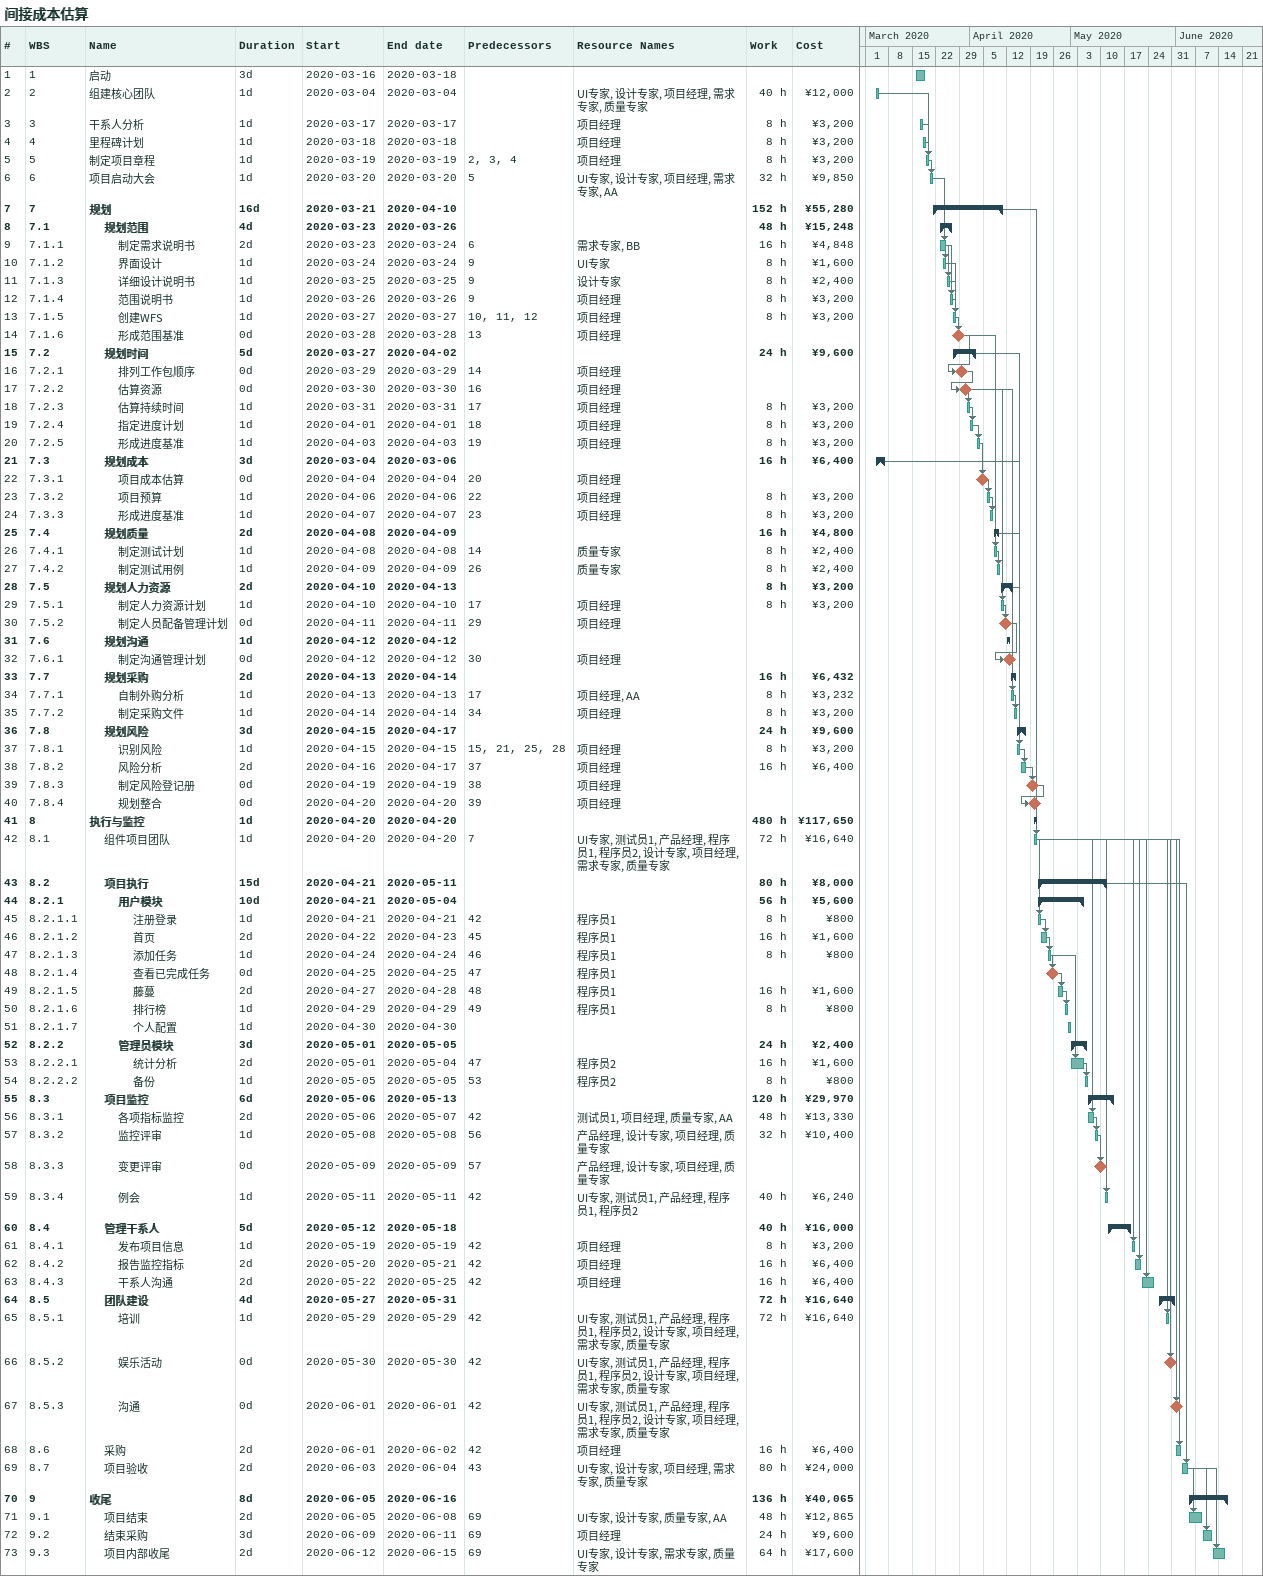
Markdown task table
间接成本估算

| ID | WBS | Task | Duration | Start | Finish | Predecessors | Resources | Work (h) | Cost (¥) |
|---|---|---|---|---|---|---|---|---|---|
| 1 | 1 | 启动 | 3d | 2020-03-16 | 2020-03-18 |  |  |  |  |
| 2 | 2 | 组建核心团队 | 1d | 2020-03-04 | 2020-03-04 |  | UI专家, 设计专家, 项目经理, 需求专家, 质量专家 | 40 | 12000 |
| 3 | 3 | 干系人分析 | 1d | 2020-03-17 | 2020-03-17 |  | 项目经理 | 8 | 3200 |
| 4 | 4 | 里程碑计划 | 1d | 2020-03-18 | 2020-03-18 |  | 项目经理 | 8 | 3200 |
| 5 | 5 | 制定项目章程 | 1d | 2020-03-19 | 2020-03-19 | 2, 3, 4 | 项目经理 | 8 | 3200 |
| 6 | 6 | 项目启动大会 | 1d | 2020-03-20 | 2020-03-20 | 5 | UI专家, 设计专家, 项目经理, 需求专家, AA | 32 | 9850 |
| 7 | 7 | **规划** | 16d | 2020-03-21 | 2020-04-10 |  |  | 152 | 55280 |
| 8 | 7.1 | **规划范围** | 4d | 2020-03-23 | 2020-03-26 |  |  | 48 | 15248 |
| 9 | 7.1.1 | 制定需求说明书 | 2d | 2020-03-23 | 2020-03-24 | 6 | 需求专家, BB | 16 | 4848 |
| 10 | 7.1.2 | 界面设计 | 1d | 2020-03-24 | 2020-03-24 | 9 | UI专家 | 8 | 1600 |
| 11 | 7.1.3 | 详细设计说明书 | 1d | 2020-03-25 | 2020-03-25 | 9 | 设计专家 | 8 | 2400 |
| 12 | 7.1.4 | 范围说明书 | 1d | 2020-03-26 | 2020-03-26 | 9 | 项目经理 | 8 | 3200 |
| 13 | 7.1.5 | 创建WFS | 1d | 2020-03-27 | 2020-03-27 | 10, 11, 12 | 项目经理 | 8 | 3200 |
| 14 | 7.1.6 | 形成范围基准 | 0d | 2020-03-28 | 2020-03-28 | 13 | 项目经理 |  |  |
| 15 | 7.2 | **规划时间** | 5d | 2020-03-27 | 2020-04-02 |  |  | 24 | 9600 |
| 16 | 7.2.1 | 排列工作包顺序 | 0d | 2020-03-29 | 2020-03-29 | 14 | 项目经理 |  |  |
| 17 | 7.2.2 | 估算资源 | 0d | 2020-03-30 | 2020-03-30 | 16 | 项目经理 |  |  |
| 18 | 7.2.3 | 估算持续时间 | 1d | 2020-03-31 | 2020-03-31 | 17 | 项目经理 | 8 | 3200 |
| 19 | 7.2.4 | 指定进度计划 | 1d | 2020-04-01 | 2020-04-01 | 18 | 项目经理 | 8 | 3200 |
| 20 | 7.2.5 | 形成进度基准 | 1d | 2020-04-03 | 2020-04-03 | 19 | 项目经理 | 8 | 3200 |
| 21 | 7.3 | **规划成本** | 3d | 2020-03-04 | 2020-03-06 |  |  | 16 | 6400 |
| 22 | 7.3.1 | 项目成本估算 | 0d | 2020-04-04 | 2020-04-04 | 20 | 项目经理 |  |  |
| 23 | 7.3.2 | 项目预算 | 1d | 2020-04-06 | 2020-04-06 | 22 | 项目经理 | 8 | 3200 |
| 24 | 7.3.3 | 形成进度基准 | 1d | 2020-04-07 | 2020-04-07 | 23 | 项目经理 | 8 | 3200 |
| 25 | 7.4 | **规划质量** | 2d | 2020-04-08 | 2020-04-09 |  |  | 16 | 4800 |
| 26 | 7.4.1 | 制定测试计划 | 1d | 2020-04-08 | 2020-04-08 | 14 | 质量专家 | 8 | 2400 |
| 27 | 7.4.2 | 制定测试用例 | 1d | 2020-04-09 | 2020-04-09 | 26 | 质量专家 | 8 | 2400 |
| 28 | 7.5 | **规划人力资源** | 2d | 2020-04-10 | 2020-04-13 |  |  | 8 | 3200 |
| 29 | 7.5.1 | 制定人力资源计划 | 1d | 2020-04-10 | 2020-04-10 | 17 | 项目经理 | 8 | 3200 |
| 30 | 7.5.2 | 制定人员配备管理计划 | 0d | 2020-04-11 | 2020-04-11 | 29 | 项目经理 |  |  |
| 31 | 7.6 | **规划沟通** | 1d | 2020-04-12 | 2020-04-12 |  |  |  |  |
| 32 | 7.6.1 | 制定沟通管理计划 | 0d | 2020-04-12 | 2020-04-12 | 30 | 项目经理 |  |  |
| 33 | 7.7 | **规划采购** | 2d | 2020-04-13 | 2020-04-14 |  |  | 16 | 6432 |
| 34 | 7.7.1 | 自制外购分析 | 1d | 2020-04-13 | 2020-04-13 | 17 | 项目经理, AA | 8 | 3232 |
| 35 | 7.7.2 | 制定采购文件 | 1d | 2020-04-14 | 2020-04-14 | 34 | 项目经理 | 8 | 3200 |
| 36 | 7.8 | **规划风险** | 3d | 2020-04-15 | 2020-04-17 |  |  | 24 | 9600 |
| 37 | 7.8.1 | 识别风险 | 1d | 2020-04-15 | 2020-04-15 | 15, 21, 25, 28 | 项目经理 | 8 | 3200 |
| 38 | 7.8.2 | 风险分析 | 2d | 2020-04-16 | 2020-04-17 | 37 | 项目经理 | 16 | 6400 |
| 39 | 7.8.3 | 制定风险登记册 | 0d | 2020-04-19 | 2020-04-19 | 38 | 项目经理 |  |  |
| 40 | 7.8.4 | 规划整合 | 0d | 2020-04-20 | 2020-04-20 | 39 | 项目经理 |  |  |
| 41 | 8 | **执行与监控** | 1d | 2020-04-20 | 2020-04-20 |  |  | 480 | 117650 |
| 42 | 8.1 | 组件项目团队 | 1d | 2020-04-20 | 2020-04-20 | 7 | UI专家, 测试员1, 产品经理, 程序员1, 程序员2, 设计专家, 项目经理, 需求专家, 质量专家 | 72 | 16640 |
| 43 | 8.2 | **项目执行** | 15d | 2020-04-21 | 2020-05-11 |  |  | 80 | 8000 |
| 44 | 8.2.1 | **用户模块** | 10d | 2020-04-21 | 2020-05-04 |  |  | 56 | 5600 |
| 45 | 8.2.1.1 | 注册登录 | 1d | 2020-04-21 | 2020-04-21 | 42 | 程序员1 | 8 | 800 |
| 46 | 8.2.1.2 | 首页 | 2d | 2020-04-22 | 2020-04-23 | 45 | 程序员1 | 16 | 1600 |
| 47 | 8.2.1.3 | 添加任务 | 1d | 2020-04-24 | 2020-04-24 | 46 | 程序员1 | 8 | 800 |
| 48 | 8.2.1.4 | 查看已完成任务 | 0d | 2020-04-25 | 2020-04-25 | 47 | 程序员1 |  |  |
| 49 | 8.2.1.5 | 藤蔓 | 2d | 2020-04-27 | 2020-04-28 | 48 | 程序员1 | 16 | 1600 |
| 50 | 8.2.1.6 | 排行榜 | 1d | 2020-04-29 | 2020-04-29 | 49 | 程序员1 | 8 | 800 |
| 51 | 8.2.1.7 | 个人配置 | 1d | 2020-04-30 | 2020-04-30 |  |  |  |  |
| 52 | 8.2.2 | **管理员模块** | 3d | 2020-05-01 | 2020-05-05 |  |  | 24 | 2400 |
| 53 | 8.2.2.1 | 统计分析 | 2d | 2020-05-01 | 2020-05-04 | 47 | 程序员2 | 16 | 1600 |
| 54 | 8.2.2.2 | 备份 | 1d | 2020-05-05 | 2020-05-05 | 53 | 程序员2 | 8 | 800 |
| 55 | 8.3 | **项目监控** | 6d | 2020-05-06 | 2020-05-13 |  |  | 120 | 29970 |
| 56 | 8.3.1 | 各项指标监控 | 2d | 2020-05-06 | 2020-05-07 | 42 | 测试员1, 项目经理, 质量专家, AA | 48 | 13330 |
| 57 | 8.3.2 | 监控评审 | 1d | 2020-05-08 | 2020-05-08 | 56 | 产品经理, 设计专家, 项目经理, 质量专家 | 32 | 10400 |
| 58 | 8.3.3 | 变更评审 | 0d | 2020-05-09 | 2020-05-09 | 57 | 产品经理, 设计专家, 项目经理, 质量专家 |  |  |
| 59 | 8.3.4 | 例会 | 1d | 2020-05-11 | 2020-05-11 | 42 | UI专家, 测试员1, 产品经理, 程序员1, 程序员2 | 40 | 6240 |
| 60 | 8.4 | **管理干系人** | 5d | 2020-05-12 | 2020-05-18 |  |  | 40 | 16000 |
| 61 | 8.4.1 | 发布项目信息 | 1d | 2020-05-19 | 2020-05-19 | 42 | 项目经理 | 8 | 3200 |
| 62 | 8.4.2 | 报告监控指标 | 2d | 2020-05-20 | 2020-05-21 | 42 | 项目经理 | 16 | 6400 |
| 63 | 8.4.3 | 干系人沟通 | 2d | 2020-05-22 | 2020-05-25 | 42 | 项目经理 | 16 | 6400 |
| 64 | 8.5 | **团队建设** | 4d | 2020-05-27 | 2020-05-31 |  |  | 72 | 16640 |
| 65 | 8.5.1 | 培训 | 1d | 2020-05-29 | 2020-05-29 | 42 | UI专家, 测试员1, 产品经理, 程序员1, 程序员2, 设计专家, 项目经理, 需求专家, 质量专家 | 72 | 16640 |
| 66 | 8.5.2 | 娱乐活动 | 0d | 2020-05-30 | 2020-05-30 | 42 | UI专家, 测试员1, 产品经理, 程序员1, 程序员2, 设计专家, 项目经理, 需求专家, 质量专家 |  |  |
| 67 | 8.5.3 | 沟通 | 0d | 2020-06-01 | 2020-06-01 | 42 | UI专家, 测试员1, 产品经理, 程序员1, 程序员2, 设计专家, 项目经理, 需求专家, 质量专家 |  |  |
| 68 | 8.6 | 采购 | 2d | 2020-06-01 | 2020-06-02 | 42 | 项目经理 | 16 | 6400 |
| 69 | 8.7 | 项目验收 | 2d | 2020-06-03 | 2020-06-04 | 43 | UI专家, 设计专家, 项目经理, 需求专家, 质量专家 | 80 | 24000 |
| 70 | 9 | **收尾** | 8d | 2020-06-05 | 2020-06-16 |  |  | 136 | 40065 |
| 71 | 9.1 | 项目结束 | 2d | 2020-06-05 | 2020-06-08 | 69 | UI专家, 设计专家, 质量专家, AA | 48 | 12865 |
| 72 | 9.2 | 结束采购 | 3d | 2020-06-09 | 2020-06-11 | 69 | 项目经理 | 24 | 9600 |
| 73 | 9.3 | 项目内部收尾 | 2d | 2020-06-12 | 2020-06-15 | 69 | UI专家, 设计专家, 需求专家, 质量专家 | 64 | 17600 |
